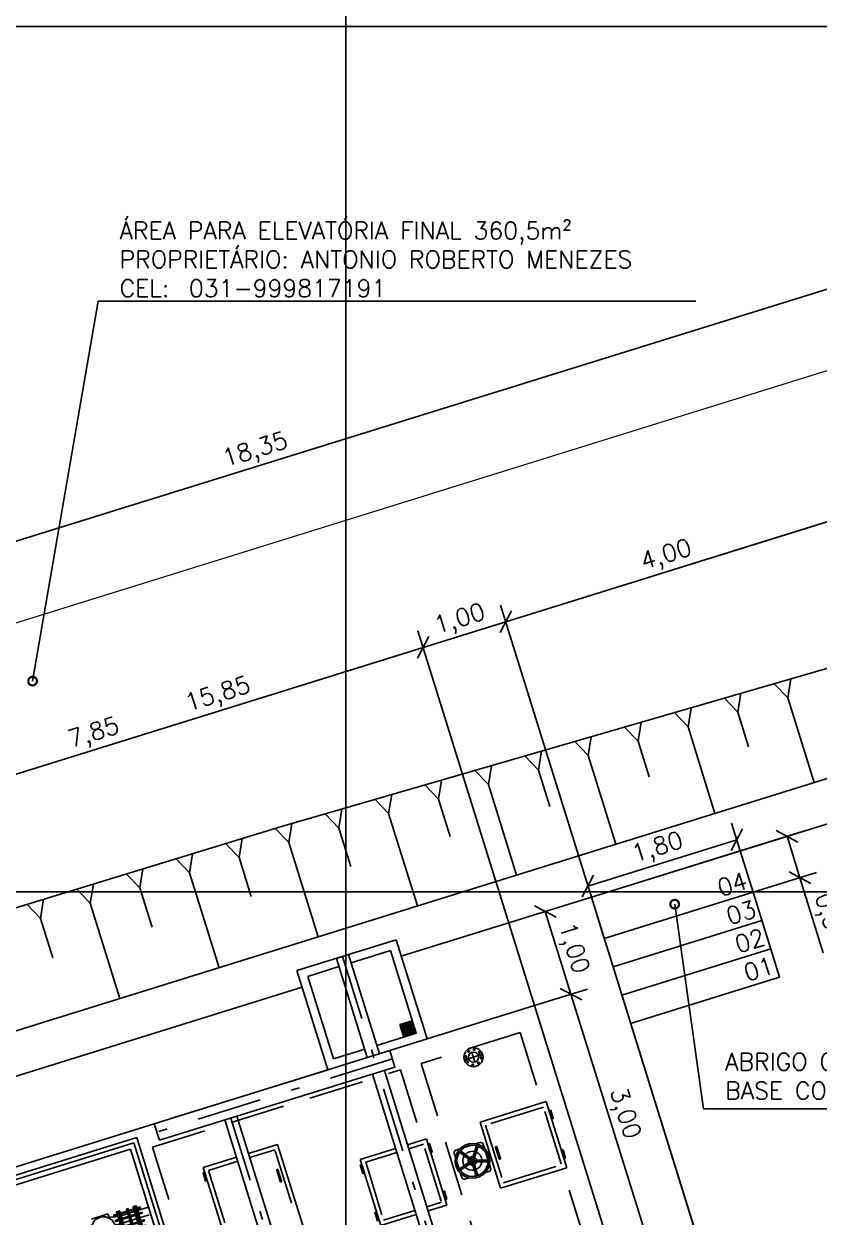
# Model space of a CAD drawing. Header units: metres. Extents: x 571679 to 576048, y 7793723 to 7796430.
# Drawn here: x 572876.28 to 572885.47, y 7794406.24 to 7794420.03 of the extents above; entities that cross this region are included whole.
import ezdxf
from ezdxf.enums import TextEntityAlignment as Align

# ---------------------------------------------------------------- set-up
doc = ezdxf.new("R2010")
doc.units = ezdxf.units.M
doc.header["$PDMODE"] = 35
doc.header["$PDSIZE"] = 0.1
for name, pattern in [('CONTINUO', [0]), ('DASHDOT', [1, 0.5, -0.25, 0, -0.25]), ('HIDDEN', [9.525, 6.35, -3.175]), ('SGC_DASHDOT', [1, 0.5, -0.25, 0, -0.25])]:
    doc.linetypes.add(name, pattern=pattern)
for name, color, linetype in [('1', 1, 'Continuous'), ('2', 2, 'Continuous'), ('3', 3, 'Continuous'), ('BAR-EIXOS', 8, 'DASHDOT'), ('BAR-FUROS', 8, 'Continuous'), ('BAR-PECAS', 2, 'Continuous'), ('BSBAS--L3--', 3, 'Continuous'), ('BSEEE--LC--', 1, 'DASHDOT'), ('BSETE--L4--', 4, 'Continuous'), ('COTAS', 1, 'Continuous'), ('EIXO', 1, 'DASHDOT'), ('LINHA-01H', 1, 'HIDDEN'), ('LINHA-03', 3, 'Continuous'), ('LINHA_02', 2, 'Continuous'), ('LINHA_05', 5, 'Continuous'), ('MALHA - LINHA', 8, 'CONTINUO'), ('P02', 2, 'Continuous'), ('PISTA', 2, 'Continuous'), ('SGC-Conexoes (Furos)', 9, 'Continuous'), ('SGC-EIXOS', 9, 'SGC_DASHDOT'), ('SGC-Tubos (Desenho Bifilar)', 2, 'Continuous'), ('TALUDES', 8, 'Continuous'), ('TB_100_1ET', 2, 'Continuous'), ('TEXTO', 3, 'Continuous')]:
    doc.layers.add(name, color=color, linetype=linetype)
doc.layers.add('TOP_CERCA', color=1, linetype='CERCA_DE_ARAME', lineweight=0)
doc.styles.add('ROMANS', font='romans.shx')
doc.styles.get("Standard").update_dxf_attribs({"font": 'simplex.shx'})
doc.linetypes.add('CERCA1', pattern='A,2,-0.5,["X",Standard,S=0.7,R=1,X=0,Y=-0.3],-1', length=3.5)
doc.linetypes.add('CERCA_DE_ARAME', pattern='A,0.15,-0.05,["X",Standard,S=0.05,R=0,X=-0.0175,Y=-0.025],-0.05', length=0.25)
doc.dimstyles.new('ESC 1-100', dxfattribs={"dimscale": 100, "dimtxt": 0.002, "dimasz": 0.002, "dimexe": 0.002, "dimexo": 0, "dimgap": 0.0005, "dimtad": 1, "dimzin": 1, "dimtxsty": 'ROMANS', "dimblk": 'OBLIQUE', "dimcen": 0.002, "dimclrd": 1, "dimclre": 1, "dimclrt": 3, "dimadec": 0, "dimazin": 0, "dimtfac": 1, "dimtmove": 0, "dimatfit": 3, "dimldrblk": 'DOTSMALL', "dimfxl": 2, "dimarcsym": 1})

# ---------------------------------------------------------------- blocks, each defined once
blk = doc.blocks.new('BB-1-UA06-N10-D150-S0')
at = {"layer": 'BAR-EIXOS'}
blk.add_line((0.1, 0), (-0.1, 0), dxfattribs=at)
at = {"layer": 'BAR-FUROS'}
for points in [[(-0.16, 0.117), (0.16, 0.117), (0.16, 0.105), (-0.16, 0.105)], [(-0.16, 0.052), (0.16, 0.052), (0.16, 0.04), (-0.16, 0.04)], [(-0.16, -0.052), (0.16, -0.052), (0.16, -0.04), (-0.16, -0.04)], [(-0.16, -0.117), (0.16, -0.117), (0.16, -0.105), (-0.16, -0.105)]]:
    blk.add_lwpolyline(points, close=True, dxfattribs=at)
at = {"layer": 'BAR-PECAS'}
for points in [[(-0.1, -0.142), (-0.1, 0.142), (-0.081, 0.142), (-0.081, -0.142)], [(0, -0.142), (0, 0.142), (-0.019, 0.142), (-0.019, -0.142)], [(0.1, -0.142), (0.1, 0.142), (0.081, 0.142), (0.081, -0.142)]]:
    blk.add_lwpolyline(points, close=True, dxfattribs=at)
for points in [[(0.081, 0.085), (-0.081, 0.085)], [(0.081, -0.085), (-0.081, -0.085)]]:
    blk.add_lwpolyline(points, dxfattribs=at)
blk = doc.blocks.new('SG_2_TFP10_D100_L5800')
at = {"layer": 'SGC-Conexoes (Furos)'}
for centre in [(-0.083, 0.034), (-0.034, 0.083), (0.034, 0.083), (0.083, 0.034), (-0.083, -0.034), (-0.034, -0.083), (0.034, -0.083), (0.083, -0.034)]:
    blk.add_circle(centre, 0.0095, dxfattribs=at)
at = {"layer": 'SGC-EIXOS'}
for p, q in [((-0.059, 0), (0.059, 0)), ((0, 0.059), (0, -0.059))]:
    blk.add_line(p, q, dxfattribs=at)
at = {"layer": 'SGC-Tubos (Desenho Bifilar)'}
for radius in [0.11, 0.059]:
    blk.add_circle((0, 0), radius, dxfattribs=at)
blk = doc.blocks.new('A$Cdb1e501e')
at = {"layer": '1', "ltscale": 0.1}
for p, q in [((2.54, 4.231), (2.41, 4.231)), ((2.54, 4.221), (2.41, 4.221)), ((2.54, 4.211), (2.41, 4.211)), ((2.54, 4.201), (2.41, 4.201)), ((2.54, 4.191), (2.41, 4.191)), ((2.54, 4.181), (2.41, 4.181)), ((2.54, 4.171), (2.41, 4.171)), ((2.54, 4.161), (2.41, 4.161)), ((2.54, 4.151), (2.41, 4.151)), ((2.54, 4.141), (2.41, 4.141)), ((2.42, 4.241), (2.42, 4.121)), ((2.43, 4.111), (2.43, 4.241)), ((2.44, 4.111), (2.44, 4.241)), ((2.45, 4.111), (2.45, 4.241)), ((2.46, 4.111), (2.46, 4.241)), ((2.47, 4.111), (2.47, 4.241)), ((2.48, 4.111), (2.48, 4.241)), ((2.49, 4.111), (2.49, 4.241)), ((2.5, 4.111), (2.5, 4.241)), ((2.51, 4.111), (2.51, 4.241)), ((2.52, 4.111), (2.52, 4.241)), ((2.53, 4.111), (2.53, 4.241)), ((2.54, 4.131), (2.41, 4.131)), ((2.41, 4.121), (2.54, 4.121))]:
    blk.add_line(p, q, dxfattribs=at)
at = {"layer": '2'}
for p, q in [((0, 5), (0, 0)), ((2.3, 5), (0, 5)), ((5.95, 3.8), (8.65, 3.8)), ((5.95, 3.8), (5.95, 1.2)), ((4.662, 3.35), (4.31, 3.35)), ((5.21, 3.35), (4.808, 3.35)), ((2.091, 2.656), (2.091, 2.656)), ((2.103, 2.64), (2.193, 2.516)), ((2.108, 2.668), (2.108, 2.667)), ((2.119, 2.651), (2.209, 2.527)), ((2.315, 2.651), (2.225, 2.527)), ((2.331, 2.64), (2.241, 2.516)), ((2.326, 2.668), (2.326, 2.667)), ((2.343, 2.656), (2.343, 2.656)), ((2.043, 2.454), (2.189, 2.501)), ((2.049, 2.435), (2.195, 2.482)), ((2.385, 2.435), (2.239, 2.482)), ((2.391, 2.454), (2.245, 2.501)), ((2.207, 2.32), (2.207, 2.473)), ((2.227, 2.32), (2.227, 2.473)), ((2.404, 2.429), (2.404, 2.429)), ((2.41, 2.448), (2.41, 2.448)), ((2.207, 2.3), (2.207, 2.3)), ((2.227, 2.3), (2.227, 2.3))]:
    blk.add_line(p, q, dxfattribs=at)
for points in [[(0, 0), (9.85, 0), (9.85, 5), (3.5, 5)], [(2.259, 2.675), (2.175, 2.675)], [(2.042, 2.542), (2.042, 2.458)], [(2.392, 2.458), (2.392, 2.542)], [(2.175, 2.325), (2.259, 2.325)]]:
    blk.add_lwpolyline(points, dxfattribs=at)
for points in [[(2.12, 2.675), (2.072, 2.675, 0.414214), (2.042, 2.645), (2.042, 2.597)], [(2.392, 2.597), (2.392, 2.645, 0.414214), (2.362, 2.675), (2.314, 2.675)], [(2.042, 2.403), (2.042, 2.355, 0.414214), (2.072, 2.325), (2.12, 2.325)], [(2.314, 2.325), (2.362, 2.325, 0.414214), (2.392, 2.355), (2.392, 2.403)]]:
    blk.add_lwpolyline(points, format="xyb", dxfattribs=at)
for radius in [0.2, 0.18, 0.0285]:
    blk.add_circle((2.217, 2.5), radius, dxfattribs=at)
for centre, radius, start, end in [((1.749, 3.64), 0.0075, 90, 270), ((1.951, 3.64), 0.0075, 270, 90), ((2.217, 2.5), 0.11, 131.2159, 192.7841), ((2.217, 2.5), 0.11, 59.2159, 120.7841), ((2.217, 2.5), 0.0492, 137.7346, 186.2654), ((2.217, 2.5), 0.0492, 65.7346, 114.2654), ((2.217, 2.5), 0.0492, 353.7346, 42.2654), ((2.217, 2.5), 0.11, 347.2159, 48.7841), ((2.217, 2.5), 0.11, 203.2159, 264.7841), ((2.217, 2.5), 0.0492, 209.7346, 258.2654), ((2.217, 2.5), 0.0492, 281.7346, 330.2654), ((2.217, 2.5), 0.11, 275.2159, 336.7841)]:
    blk.add_arc(centre, radius, start, end, dxfattribs=at)
at = {"layer": '3', "color": 2}
for p, q in [((2.3, 4), (2.3, 5.2)), ((2.3, 5.2), (3.5, 5.2)), ((3.5, 4), (3.5, 5.2)), ((2.4, 4.1), (2.4, 5.1)), ((2.4, 5.1), (2.877, 5.1)), ((3.023, 5.1), (3.4, 5.1)), ((3.4, 4.1), (3.4, 5.1)), ((2.3, 4), (3.5, 4)), ((2.4, 4.1), (2.877, 4.1)), ((3.023, 4.1), (3.4, 4.1))]:
    blk.add_line(p, q, dxfattribs=at)
at = {"layer": 'BAR-PECAS', "ltscale": 0.1}
for points in [[(2.55, 4.251), (2.4, 4.251), (2.4, 4.101), (2.55, 4.101)], [(2.54, 4.241), (2.41, 4.241), (2.41, 4.111), (2.54, 4.111)]]:
    blk.add_lwpolyline(points, close=True, dxfattribs=at)
at = {"layer": 'BSBAS--L3--'}
for p, q in [((2.877, 4), (2.877, 5.2)), ((3.023, 4), (3.023, 5.2)), ((2.877, 3.8), (2.877, 1.2)), ((3.023, 3.8), (3.023, 1.2)), ((4.662, 3.8), (4.662, 1.2)), ((4.808, 3.8), (4.808, 1.2))]:
    blk.add_line(p, q, dxfattribs=at)
blk.add_lwpolyline([(2.877, 5.2), (3.023, 5.2)], dxfattribs=at)
at = {"layer": 'BSEEE--LC--', "ltscale": 1.5}
for points in [[(2.95, 5.2), (2.95, 1.2)], [(2.75, 3.9), (5.6, 3.9)], [(4.735, 3.8), (4.735, -1)]]:
    blk.add_lwpolyline(points, dxfattribs=at)
at = {"layer": 'BSETE--L4--'}
for p, q in [((1, 4), (2.3, 4)), ((1, 4), (1, 1)), ((3.495, 4), (5.4, 4)), ((5.6, 4), (8.85, 4))]:
    blk.add_line(p, q, dxfattribs=at)
at = {"layer": 'EIXO', "ltscale": 2}
blk.add_line((6.969, 3.015), (5.95, 3.014), dxfattribs=at)
at = {"layer": 'LINHA-01H', "ltscale": 0.1}
for p, q in [((1.25, 3.75), (2.45, 3.75)), ((1.25, 3.75), (1.25, 1.25)), ((2.45, 3.75), (2.45, 1.25)), ((2.7, 3.75), (2.7, 1.25)), ((5.7, 3.75), (2.7, 3.75)), ((5.7, 3.75), (5.7, 1.25)), ((4.36, 1.7), (4.36, 3.3)), ((4.662, 3.3), (4.36, 3.3)), ((4.36, 3.3), (4.662, 3.3)), ((4.88, 3.3), (4.808, 3.3)), ((4.808, 3.3), (5.16, 3.3)), ((5.16, 3.3), (5.16, 1.7)), ((1.25, 2.85), (1.95, 2.85)), ((1.95, 2.85), (1.95, 2.15)), ((2.7, 2.85), (2.877, 2.85)), ((3.023, 2.85), (3.4, 2.85)), ((3.4, 2.85), (3.4, 2.15)), ((2.7, 2.15), (2.877, 2.15)), ((3.023, 2.15), (3.4, 2.15))]:
    blk.add_line(p, q, dxfattribs=at)
blk.add_lwpolyline([(1.95, 2.15), (1.25, 2.15)], dxfattribs=at)
at = {"layer": 'LINHA-01H', "ltscale": 5}
for radius in [0.015, 0.0143, 0.013]:
    blk.add_circle((2.217, 2.5), radius, dxfattribs=at)
for centre, start, end in [((3.75, 4), 270, 0), ((5.65, 4), 270, 0), ((3.75, 3.8), 0, 90), ((3.75, 3.8), 0, 90)]:
    blk.add_arc(centre, 0.000222, start, end, dxfattribs=at)
at = {"layer": 'LINHA-03'}
for p, q in [((5.84, 3.91), (5.84, 1.09)), ((5.89, 3.86), (5.89, 1.14)), ((6.62, 3.164), (6.42, 3.164)), ((6.42, 3.123), (6.42, 3.164))]:
    blk.add_line(p, q, dxfattribs=at)
for points in [[(8.76, 1.09), (8.76, 3.91), (5.84, 3.91)], [(8.71, 1.09), (8.71, 3.86), (5.89, 3.86)]]:
    blk.add_lwpolyline(points, dxfattribs=at)
at = {"layer": 'LINHA_02'}
for p, q in [((1.791, 3.647), (1.749, 3.647)), ((1.791, 3.632), (1.749, 3.632)), ((1.909, 3.647), (1.951, 3.647)), ((1.909, 3.632), (1.951, 3.632)), ((2.65, 2.1), (2.65, 2.9)), ((2.65, 2.9), (2.877, 2.9)), ((3.023, 2.9), (3.45, 2.9)), ((3.45, 2.9), (3.45, 2.1)), ((2.65, 2.1), (2.877, 2.1)), ((3.023, 2.1), (3.45, 2.1))]:
    blk.add_line(p, q, dxfattribs=at)
at = {"layer": 'LINHA_02', "ltscale": 5}
for p, q in [((4.31, 3.35), (4.31, 1.65)), ((5.21, 3.35), (5.21, 1.65)), ((5.21, 3.24), (5.23, 3.24)), ((4.393, 2.93), (4.393, 3.07)), ((4.408, 2.93), (4.408, 3.07)), ((1.2, 2.9), (2, 2.9)), ((1.2, 2.9), (1.2, 2.1)), ((2, 2.9), (2, 2.1)), ((2.65, 2.787), (2.63, 2.787)), ((3.45, 2.787), (3.47, 2.787)), ((1.2, 2.74), (1.18, 2.74)), ((1.901, 2.43), (1.901, 2.57)), ((1.916, 2.43), (1.916, 2.57)), ((1.2, 2.26), (1.18, 2.26)), ((2.65, 2.213), (2.63, 2.213)), ((3.45, 2.213), (3.47, 2.213)), ((1.2, 2.1), (2, 2.1))]:
    blk.add_line(p, q, dxfattribs=at)
for points in [[(5.23, 3.19), (5.21, 3.19), (5.21, 3.29), (5.23, 3.29), (5.23, 3.19)], [(1.18, 2.79), (1.2, 2.79), (1.2, 2.69), (1.18, 2.69), (1.18, 2.79)], [(2.63, 2.837), (2.65, 2.837), (2.65, 2.737), (2.63, 2.737), (2.63, 2.837)], [(3.47, 2.837), (3.45, 2.837), (3.45, 2.737), (3.47, 2.737), (3.47, 2.837)], [(1.18, 2.21), (1.2, 2.21), (1.2, 2.31), (1.18, 2.31), (1.18, 2.21)], [(2.63, 2.163), (2.65, 2.163), (2.65, 2.263), (2.63, 2.263), (2.63, 2.163)], [(3.47, 2.163), (3.45, 2.163), (3.45, 2.263), (3.47, 2.263), (3.47, 2.163)]]:
    blk.add_lwpolyline(points, dxfattribs=at)
for centre, start, end in [((4.4, 3.07), 0, 180), ((4.4, 2.93), 180, 0), ((1.908, 2.57), 0, 180), ((1.908, 2.43), 180, 0)]:
    blk.add_arc(centre, 0.0075, start, end, dxfattribs=at)
at = {"layer": 'LINHA_05', "ltscale": 5}
for p, q in [((2.75, 4), (5.6, 4)), ((5.6, 3.8), (5.6, 4)), ((3.5, 3.8), (3.7, 3.8))]:
    blk.add_line(p, q, dxfattribs=at)
blk.add_lwpolyline([(5.6, 3.8), (2.75, 3.8), (2.75, 4)], dxfattribs=at)
at = {"layer": 'TB_100_1ET'}
blk.add_lwpolyline([(5.95, 3.1), (6.081, 3.1)], dxfattribs=at)
for points in [[(6.1, 3.158), (6.1, 2.873), (6.081, 2.873), (6.081, 3.158)], [(6.3, 3.158), (6.3, 2.873), (6.319, 2.873), (6.319, 3.158)]]:
    blk.add_lwpolyline(points, close=True, dxfattribs=at)
blk.add_circle((6.52, 3.015), 0.14, dxfattribs=at)
blk.add_arc((6.52, 2.418), 0.712, 97.0002, 106.3861, dxfattribs=at)
at = {"layer": 'BAR-PECAS', "xscale": -1, "rotation": 180}
blk.add_blockref('BB-1-UA06-N10-D150-S0', (6.2, 3.015), dxfattribs=at)
at = {"layer": 'SGC-Tubos (Desenho Bifilar)'}
blk.add_blockref('SG_2_TFP10_D100_L5800', (1.85, 3.64), dxfattribs=at)
blk = doc.blocks.new('_Oblique')
at = {"color": 0, "linetype": 'ByBlock', "lineweight": -2}
blk.add_line((-0.5, -0.5), (0.5, 0.5), dxfattribs=at)
blk = doc.blocks.new('*D21')
at = {"layer": 'COTAS', "color": 1, "lineweight": -2, "transparency": 16777216}
for p, q in [((572888.038, 7794416.793), (572887.711, 7794417.844)), ((572870.248, 7794412.204), (572887.77, 7794417.653)), ((572870.515, 7794411.344), (572870.189, 7794412.395))]:
    blk.add_line(p, q, dxfattribs=at)
at = {"layer": 'DEFPOINTS', "color": 0, "transparency": 16777216}
for p in [(572887.77, 7794417.653), (572888.038, 7794416.793), (572870.515, 7794411.344)]:
    blk.add_point(p, dxfattribs=at)
at = {"layer": 'COTAS', "color": 1, "lineweight": -2, "transparency": 16777216, "xscale": 0.2, "yscale": 0.2, "zscale": 0.2}
for p, rotation in [((572887.77, 7794417.653), 17.27396536210327), ((572870.248, 7794412.204), 197.2739653621033)]:
    blk.add_blockref('_Oblique', p, dxfattribs=dict(at, rotation=rotation))
at = {"layer": 'COTAS', "color": 3, "transparency": 16777216, "insert": (572878.959, 7794415.09), "char_height": 0.2, "attachment_point": 5, "rotation": 17.274, "style": 'ROMANS'}
blk.add_mtext('18,35', dxfattribs=at)
blk = doc.blocks.new('_DotSmall')
at = {"color": 0, "linetype": 'ByBlock', "const_width": 0.5}
blk.add_lwpolyline([(-0.0625, 0, 1), (0.0625, 0, 1)], format="xyb", close=True, dxfattribs=at)
blk = doc.blocks.new('*D25')
at = {"layer": 'COTAS', "color": 1, "lineweight": -2, "transparency": 16777216}
for p, q in [((572882.18, 7794408.688), (572880.834, 7794413.016)), ((572873.398, 7794410.494), (572880.894, 7794412.825)), ((572874.684, 7794406.357), (572873.338, 7794410.685))]:
    blk.add_line(p, q, dxfattribs=at)
at = {"layer": 'DEFPOINTS', "color": 0, "transparency": 16777216}
for p in [(572880.894, 7794412.825), (572882.18, 7794408.688), (572874.684, 7794406.357)]:
    blk.add_point(p, dxfattribs=at)
at = {"layer": 'COTAS', "color": 1, "lineweight": -2, "transparency": 16777216, "xscale": 0.2, "yscale": 0.2, "zscale": 0.2}
for p, rotation in [((572880.894, 7794412.825), 17.27396536210327), ((572873.398, 7794410.494), 197.2739653621033)]:
    blk.add_blockref('_Oblique', p, dxfattribs=dict(at, rotation=rotation))
at = {"layer": 'COTAS', "color": 3, "transparency": 16777216, "insert": (572877.095, 7794411.821), "char_height": 0.2, "attachment_point": 5, "rotation": 17.274, "style": 'ROMANS'}
blk.add_mtext('7,85', dxfattribs=at)
blk = doc.blocks.new('*D26')
at = {"layer": 'COTAS', "color": 1, "lineweight": -2, "transparency": 16777216}
for p, q in [((572882.838, 7794409.94), (572881.789, 7794413.313)), ((572882.18, 7794408.688), (572880.834, 7794413.016)), ((572880.894, 7794412.825), (572881.849, 7794413.122))]:
    blk.add_line(p, q, dxfattribs=at)
at = {"layer": 'DEFPOINTS', "color": 0, "transparency": 16777216}
for p in [(572881.849, 7794413.122), (572882.838, 7794409.94), (572882.18, 7794408.688)]:
    blk.add_point(p, dxfattribs=at)
at = {"layer": 'COTAS', "color": 1, "lineweight": -2, "transparency": 16777216, "xscale": 0.2, "yscale": 0.2, "zscale": 0.2}
for p, rotation in [((572881.849, 7794413.122), 17.27396536210327), ((572880.894, 7794412.825), 197.2739653621033)]:
    blk.add_blockref('_Oblique', p, dxfattribs=dict(at, rotation=rotation))
at = {"layer": 'COTAS', "color": 3, "transparency": 16777216, "insert": (572881.321, 7794413.135), "char_height": 0.2, "attachment_point": 5, "rotation": 17.274, "style": 'ROMANS'}
blk.add_mtext('1,00', dxfattribs=at)
blk = doc.blocks.new('*D27')
at = {"layer": 'COTAS', "color": 1, "lineweight": -2, "transparency": 16777216}
for p, q in [((572886.658, 7794411.127), (572885.609, 7794414.501)), ((572881.849, 7794413.122), (572885.668, 7794414.31)), ((572882.838, 7794409.94), (572881.789, 7794413.313))]:
    blk.add_line(p, q, dxfattribs=at)
at = {"layer": 'DEFPOINTS', "color": 0, "transparency": 16777216}
for p in [(572885.668, 7794414.31), (572886.658, 7794411.127), (572882.838, 7794409.94)]:
    blk.add_point(p, dxfattribs=at)
at = {"layer": 'COTAS', "color": 1, "lineweight": -2, "transparency": 16777216, "xscale": 0.2, "yscale": 0.2, "zscale": 0.2}
for p, rotation in [((572885.668, 7794414.31), 17.27396536210327), ((572881.849, 7794413.122), 197.2739653621033)]:
    blk.add_blockref('_Oblique', p, dxfattribs=dict(at, rotation=rotation))
at = {"layer": 'COTAS', "color": 3, "transparency": 16777216, "insert": (572883.708, 7794413.877), "char_height": 0.2, "attachment_point": 5, "rotation": 17.274, "style": 'ROMANS'}
blk.add_mtext('4,00', dxfattribs=at)
blk = doc.blocks.new('*D29')
at = {"layer": 'COTAS', "color": 1, "lineweight": -2, "transparency": 16777216}
for p, q in [((572886.987, 7794411.753), (572886.086, 7794414.649)), ((572886.146, 7794414.458), (572871.01, 7794409.752)), ((572870.515, 7794411.344), (572871.07, 7794409.561))]:
    blk.add_line(p, q, dxfattribs=at)
at = {"layer": 'DEFPOINTS', "color": 0, "transparency": 16777216}
for p in [(572886.987, 7794411.753), (572870.515, 7794411.344), (572871.01, 7794409.752)]:
    blk.add_point(p, dxfattribs=at)
at = {"layer": 'COTAS', "color": 1, "lineweight": -2, "transparency": 16777216, "xscale": 0.2, "yscale": 0.2, "zscale": 0.2}
for p, rotation in [((572886.146, 7794414.458), 17.27396536210327), ((572871.01, 7794409.752), 197.2739653621033)]:
    blk.add_blockref('_Oblique', p, dxfattribs=dict(at, rotation=rotation))
at = {"layer": 'COTAS', "color": 3, "transparency": 16777216, "insert": (572878.528, 7794412.266), "char_height": 0.2, "attachment_point": 5, "rotation": 17.274, "style": 'ROMANS'}
blk.add_mtext('15,85', dxfattribs=at)
blk = doc.blocks.new('*D32')
at = {"layer": 'COTAS', "color": 1, "lineweight": -2, "transparency": 16777216}
for p, q in [((572882.305, 7794409.774), (572882.114, 7794409.715)), ((572882.305, 7794409.774), (572882.602, 7794408.819)), ((572882.18, 7794408.688), (572882.793, 7794408.878))]:
    blk.add_line(p, q, dxfattribs=at)
at = {"layer": 'DEFPOINTS', "color": 0, "transparency": 16777216}
for p in [(572882.305, 7794409.774), (572882.602, 7794408.819), (572882.18, 7794408.688)]:
    blk.add_point(p, dxfattribs=at)
at = {"layer": 'COTAS', "color": 1, "lineweight": -2, "transparency": 16777216, "xscale": 0.2, "yscale": 0.2, "zscale": 0.2}
for p, rotation in [((572882.305, 7794409.774), 107.2739653580311), ((572882.602, 7794408.819), 287.2739653580311)]:
    blk.add_blockref('_Oblique', p, dxfattribs=dict(at, rotation=rotation))
at = {"layer": 'COTAS', "color": 3, "transparency": 16777216, "insert": (572882.615, 7794409.347), "char_height": 0.2, "attachment_point": 5, "rotation": 287.274, "style": 'ROMANS'}
blk.add_mtext('1,00', dxfattribs=at)
blk = doc.blocks.new('*D33')
at = {"layer": 'COTAS', "color": 1, "lineweight": -2, "transparency": 16777216}
for p, q in [((572882.18, 7794408.688), (572882.793, 7794408.878)), ((572882.602, 7794408.819), (572883.493, 7794405.954)), ((572883.071, 7794405.823), (572883.684, 7794406.014))]:
    blk.add_line(p, q, dxfattribs=at)
at = {"layer": 'DEFPOINTS', "color": 0, "transparency": 16777216}
for p in [(572882.18, 7794408.688), (572883.493, 7794405.954), (572883.071, 7794405.823)]:
    blk.add_point(p, dxfattribs=at)
at = {"layer": 'COTAS', "color": 1, "lineweight": -2, "transparency": 16777216, "xscale": 0.2, "yscale": 0.2, "zscale": 0.2}
for p, rotation in [((572882.602, 7794408.819), 107.2739653580311), ((572883.493, 7794405.954), 287.2739653580311)]:
    blk.add_blockref('_Oblique', p, dxfattribs=dict(at, rotation=rotation))
at = {"layer": 'COTAS', "color": 3, "transparency": 16777216, "insert": (572883.209, 7794407.437), "char_height": 0.2, "attachment_point": 5, "rotation": 287.274, "style": 'ROMANS'}
blk.add_mtext('3,00', dxfattribs=at)
blk = doc.blocks.new('*D46')
at = {"layer": 'COTAS', "color": 1, "lineweight": -2, "transparency": 16777216}
blk.add_arc((572888.038, 7794416.793), 0.607, 197.274, 287.274, dxfattribs=at)
at = {"layer": 'DEFPOINTS', "color": 0, "transparency": 16777216}
for p in [(572888.038, 7794416.793), (572888.038, 7794416.793), (572887.904, 7794416.2), (572870.515, 7794411.344), (572893.451, 7794399.386)]:
    blk.add_point(p, dxfattribs=at)
at = {"layer": 'COTAS', "color": 1, "lineweight": -2, "transparency": 16777216, "xscale": 0.2, "yscale": 0.2, "zscale": 0.2}
for p, rotation in [((572887.458, 7794416.612), 107.2739653621234), ((572888.218, 7794416.213), 17.27396536006721)]:
    blk.add_blockref('_Oblique', p, dxfattribs=dict(at, rotation=rotation))
at = {"layer": 'COTAS', "color": 3, "transparency": 16777216, "insert": (572887.825, 7794416.388), "char_height": 0.2, "attachment_point": 5, "rotation": 332.274, "style": 'ROMANS'}
blk.add_mtext('90°', dxfattribs=at)
blk = doc.blocks.new('*D47')
at = {"layer": 'COTAS', "color": 1, "lineweight": -2, "transparency": 16777216}
blk.add_arc((572870.515, 7794411.344), 0.707, 287.274, 17.274, dxfattribs=at)
at = {"layer": 'DEFPOINTS', "color": 0, "transparency": 16777216}
for p in [(572888.038, 7794416.793), (572870.515, 7794411.344), (572870.515, 7794411.344), (572871.034, 7794410.864), (572873.782, 7794400.84)]:
    blk.add_point(p, dxfattribs=at)
at = {"layer": 'COTAS', "color": 1, "lineweight": -2, "transparency": 16777216, "xscale": 0.2, "yscale": 0.2, "zscale": 0.2}
for p, rotation in [((572871.19, 7794411.554), 107.2739653617324), ((572870.725, 7794410.669), 197.2739653579611)]:
    blk.add_blockref('_Oblique', p, dxfattribs=dict(at, rotation=rotation))
at = {"layer": 'COTAS', "color": 3, "transparency": 16777216, "insert": (572871.008, 7794411.085), "char_height": 0.2, "attachment_point": 5, "rotation": 62.274, "style": 'ROMANS'}
blk.add_mtext('90°', dxfattribs=at)
blk = doc.blocks.new('*D48')
at = {"layer": 'COTAS', "color": 1, "lineweight": -2, "transparency": 16777216}
blk.add_arc((572893.451, 7794399.386), 0.467, 107.274, 207.6461, dxfattribs=at)
at = {"layer": 'DEFPOINTS', "color": 0, "transparency": 16777216}
for p in [(572888.038, 7794416.793), (572893.089, 7794399.681), (572893.451, 7794399.386), (572893.451, 7794399.386), (572877.735, 7794391.154)]:
    blk.add_point(p, dxfattribs=at)
at = {"layer": 'COTAS', "color": 1, "lineweight": -2, "transparency": 16777216, "xscale": 0.2, "yscale": 0.2, "zscale": 0.2}
for p, rotation in [((572893.312, 7794399.832), 17.27396535710606), ((572893.037, 7794399.169), 297.6461033032877)]:
    blk.add_blockref('_Oblique', p, dxfattribs=dict(at, rotation=rotation))
at = {"layer": 'COTAS', "color": 3, "transparency": 16777216, "insert": (572892.881, 7794399.622), "char_height": 0.2, "attachment_point": 5, "rotation": 67.46, "style": 'ROMANS'}
blk.add_mtext('100°', dxfattribs=at)
blk = doc.blocks.new('*D51')
at = {"layer": 'COTAS', "color": 1, "lineweight": -2, "transparency": 16777216}
for p, q in [((572884.557, 7794410.474), (572884.458, 7794410.793)), ((572882.798, 7794410.068), (572884.517, 7794410.603)), ((572882.838, 7794409.94), (572882.739, 7794410.259))]:
    blk.add_line(p, q, dxfattribs=at)
at = {"layer": 'DEFPOINTS', "color": 0, "transparency": 16777216}
for p in [(572884.517, 7794410.603), (572884.557, 7794410.474), (572882.838, 7794409.94)]:
    blk.add_point(p, dxfattribs=at)
at = {"layer": 'COTAS', "color": 1, "lineweight": -2, "transparency": 16777216, "xscale": 0.2, "yscale": 0.2, "zscale": 0.2}
for p, rotation in [((572884.517, 7794410.603), 17.27396535831359), ((572882.798, 7794410.068), 197.2739653583136)]:
    blk.add_blockref('_Oblique', p, dxfattribs=dict(at, rotation=rotation))
at = {"layer": 'COTAS', "color": 3, "transparency": 16777216, "insert": (572883.607, 7794410.497), "char_height": 0.2, "attachment_point": 5, "rotation": 17.274, "style": 'ROMANS'}
blk.add_mtext('1,80', dxfattribs=at)
blk = doc.blocks.new('*D52')
at = {"layer": 'COTAS', "color": 1, "lineweight": -2, "transparency": 16777216}
for p, q in [((572884.557, 7794410.474), (572885.29, 7794410.702)), ((572885.099, 7794410.643), (572885.247, 7794410.165)), ((572884.705, 7794409.997), (572885.438, 7794410.224)), ((572885.247, 7794410.165), (572885.517, 7794409.297))]:
    blk.add_line(p, q, dxfattribs=at)
at = {"layer": 'DEFPOINTS', "color": 0, "transparency": 16777216}
for p in [(572884.557, 7794410.474), (572885.247, 7794410.165), (572884.705, 7794409.997)]:
    blk.add_point(p, dxfattribs=at)
at = {"layer": 'COTAS', "color": 1, "lineweight": -2, "transparency": 16777216, "xscale": 0.2, "yscale": 0.2, "zscale": 0.2}
for p, rotation in [((572885.099, 7794410.643), 107.2739653390077), ((572885.247, 7794410.165), 287.2739653390077)]:
    blk.add_blockref('_Oblique', p, dxfattribs=dict(at, rotation=rotation))
at = {"layer": 'COTAS', "color": 3, "transparency": 16777216, "insert": (572885.573, 7794409.686), "char_height": 0.2, "attachment_point": 5, "rotation": 287.274, "style": 'ROMANS'}
blk.add_mtext('0,50', dxfattribs=at)

msp = doc.modelspace()

# ---------------------------------------------------------------- linework, layer by layer
at = {"layer": 'LINHA-03'}
msp.add_lwpolyline([(572882.987, 7794409.462), (572884.705, 7794409.997), (572884.557, 7794410.474), (572882.838, 7794409.94)], close=True, dxfattribs=at)
at = {"layer": 'MALHA - LINHA'}
for p, q in [((572880, 7794377.891), (572880, 7794434.409)), ((572850, 7794420), (572908.108, 7794420)), ((572850, 7794410), (572908.108, 7794410))]:
    msp.add_line(p, q, dxfattribs=at)
at = {"layer": 'P02'}
for p, q in [((572885.01, 7794409.017), (572884.705, 7794409.997)), ((572884.807, 7794409.67), (572883.088, 7794409.136)), ((572884.909, 7794409.344), (572883.19, 7794408.809)), ((572885.01, 7794409.017), (572883.291, 7794408.482))]:
    msp.add_line(p, q, dxfattribs=at)
at = {"layer": 'PISTA'}
msp.add_lwpolyline([(572873.996, 7794393.361, -0.444602), (572875.241, 7794396.058), (572888.014, 7794400.03, 0.414216), (572889.33, 7794402.533), (572886.658, 7794411.127), (572882.838, 7794409.94), (572884.323, 7794405.165), (572873.913, 7794401.928), (572874.21, 7794400.973), (572872.871, 7794400.557, -0.384465), (572870.439, 7794401.68), (572870.439, 7794401.68)], format="xyb", dxfattribs=at)
at = {"layer": 'TALUDES'}
for p, q in [((572885.142, 7794412.462), (572885.106, 7794412.243)), ((572884.95, 7794412.406), (572885.106, 7794412.243)), ((572884.374, 7794412.239), (572884.53, 7794412.076)), ((572884.566, 7794412.295), (572884.53, 7794412.076)), ((572885.411, 7794411.263), (572885.106, 7794412.243)), ((572883.797, 7794412.072), (572883.954, 7794411.909)), ((572883.989, 7794412.128), (572883.954, 7794411.909)), ((572884.654, 7794411.676), (572884.53, 7794412.076)), ((572883.221, 7794411.905), (572883.377, 7794411.742)), ((572883.413, 7794411.961), (572883.377, 7794411.742)), ((572884.265, 7794410.907), (572883.954, 7794411.909)), ((572882.837, 7794411.793), (572882.801, 7794411.575)), ((572882.26, 7794411.626), (572882.225, 7794411.408)), ((572882.645, 7794411.738), (572882.801, 7794411.575)), ((572883.505, 7794411.331), (572883.377, 7794411.742)), ((572882.068, 7794411.571), (572882.225, 7794411.408)), ((572883.119, 7794410.551), (572882.801, 7794411.575)), ((572881.492, 7794411.403), (572881.648, 7794411.241)), ((572881.684, 7794411.459), (572881.648, 7794411.241)), ((572882.356, 7794410.986), (572882.225, 7794411.408)), ((572880.915, 7794411.236), (572881.072, 7794411.073)), ((572881.108, 7794411.292), (572881.072, 7794411.073)), ((572881.974, 7794410.194), (572881.648, 7794411.241)), ((572880.531, 7794411.125), (572880.495, 7794410.906)), ((572881.207, 7794410.64), (572881.072, 7794411.073)), ((572879.955, 7794410.958), (572879.919, 7794410.739)), ((572880.339, 7794411.069), (572880.495, 7794410.906)), ((572879.763, 7794410.902), (572879.919, 7794410.739)), ((572880.828, 7794409.838), (572880.495, 7794410.906)), ((572879.186, 7794410.735), (572879.343, 7794410.572)), ((572879.378, 7794410.791), (572879.343, 7794410.572)), ((572880.057, 7794410.295), (572879.919, 7794410.739)), ((572878.614, 7794410.558), (572878.769, 7794410.397)), ((572878.805, 7794410.617), (572878.769, 7794410.397)), ((572879.682, 7794409.482), (572879.343, 7794410.572)), ((572878.04, 7794410.383), (572878.195, 7794410.221)), ((572878.231, 7794410.441), (572878.195, 7794410.221)), ((572878.909, 7794409.946), (572878.769, 7794410.397)), ((572877.657, 7794410.266), (572877.621, 7794410.046)), ((572877.466, 7794410.207), (572877.621, 7794410.046)), ((572878.536, 7794409.125), (572878.195, 7794410.221)), ((572876.892, 7794410.032), (572877.048, 7794409.87)), ((572877.084, 7794410.09), (572877.048, 7794409.87)), ((572877.762, 7794409.592), (572877.621, 7794410.046)), ((572876.319, 7794409.856), (572876.474, 7794409.694)), ((572876.51, 7794409.915), (572876.474, 7794409.694)), ((572877.39, 7794408.769), (572877.048, 7794409.87)), ((572876.616, 7794409.238), (572876.474, 7794409.694))]:
    msp.add_line(p, q, dxfattribs=at)
at = {"layer": 'TALUDES', "flags": 128}
for points in [[(572873.392, 7794402.29), (572871.584, 7794406.716, -0.465825), (572872.398, 7794408.656), (572879.259, 7794410.756), (572886.632, 7794412.894, -0.414214), (572888.127, 7794412.108), (572888.597, 7794406.575)], [(572873.336, 7794402.272), (572874.291, 7794402.569), (572872.807, 7794407.344), (572886.987, 7794411.753), (572886.987, 7794411.753), (572889.808, 7794402.682, -0.414216), (572888.163, 7794399.552), (572874.126, 7794395.187)]]:
    msp.add_lwpolyline(points, format="xyb", dxfattribs=at)
at = {"layer": 'TOP_CERCA', "linetype": 'CERCA1', "ltscale": 0.2}
msp.add_lwpolyline([(572874.21, 7794400.973), (572873.782, 7794400.84), (572870.515, 7794411.344), (572888.038, 7794416.793), (572893.451, 7794399.386), (572877.735, 7794391.154), (572875.694, 7794396.199)], dxfattribs=at)

# ---------------------------------------------------------------- block references
at = {"layer": 'TEXTO', "xscale": -1, "rotation": 17.27396536221214}
msp.add_blockref('A$Cdb1e501e', (572884.323, 7794405.165), dxfattribs=at)

# ---------------------------------------------------------------- texts
at = {"layer": 'TEXTO', "color": 1, "style": 'ROMANS'}
for s, p in [('04', (572884.513, 7794409.937)), ('03', (572884.615, 7794409.61)), ('02', (572884.716, 7794409.284)), ('01', (572884.818, 7794408.957))]:
    msp.add_text(s, height=0.2, rotation=17.274, dxfattribs=at).set_placement(p, align=Align.BOTTOM_CENTER)
at = {"layer": 'TEXTO', "color": 3, "char_height": 0.2, "attachment_point": 7, "style": 'ROMANS'}
for s, insert in [('{\\C256;ÁREA PARA ELEVATÓRIA FINAL 360,5m²\\PPROPRIETÁRIO: ANTONIO ROBERTO MENEZES\\PCEL:^I031-999817191}', (572877.388, 7794416.874)), ('{\\C256;ABRIGO QCM\\PBASE COTA 707,000}', (572884.384, 7794407.545))]:
    msp.add_mtext(s, dxfattribs=dict(at, insert=insert))

# ---------------------------------------------------------------- dimensions: what is measured, and where the dimension line sits
at = {"layer": 'COTAS'}
for p1, p2, distance, picture, middle in [((572870.515, 7794411.344), (572888.038, 7794416.793), 0.901, '*D21', (572878.959, 7794415.09)), ((572882.838, 7794409.94), (572884.557, 7794410.474), 0.134, '*D51', (572883.607, 7794410.497)), ((572884.557, 7794410.474), (572884.705, 7794409.997), 0.567, '*D52', (572885.573, 7794409.686))]:
    dim = msp.add_aligned_dim(p1=p1, p2=p2, distance=distance, dimstyle='ESC 1-100', dxfattribs=at)
    dim.commit()
    dim.dimension.update_dxf_attribs({"geometry": picture, "text_midpoint": middle})
for base, line1, line2, picture, middle in [((572887.904, 7794416.2), ((572888.038, 7794416.793), (572893.451, 7794399.386)), ((572870.515, 7794411.344), (572888.038, 7794416.793)), '*D46', (572887.825, 7794416.388)), ((572871.034, 7794410.864), ((572873.782, 7794400.84), (572870.515, 7794411.344)), ((572870.515, 7794411.344), (572888.038, 7794416.793)), '*D47', (572871.008, 7794411.085)), ((572893.089, 7794399.681), ((572893.451, 7794399.386), (572877.735, 7794391.154)), ((572888.038, 7794416.793), (572893.451, 7794399.386)), '*D48', (572892.881, 7794399.622))]:
    dim = msp.add_angular_dim_2l(base=base, line1=line1, line2=line2, dimstyle='ESC 1-100', dxfattribs=at)
    dim.commit()
    dim.dimension.update_dxf_attribs({"geometry": picture, "text_midpoint": middle})
for base, p1, p2, angle, picture, middle in [((572871.01, 7794409.752), (572886.987, 7794411.753), (572870.515, 7794411.344), 197.274, '*D29', (572878.528, 7794412.266)), ((572885.668, 7794414.31), (572882.838, 7794409.94), (572886.658, 7794411.127), 197.274, '*D27', (572883.708, 7794413.877)), ((572881.849, 7794413.122), (572882.18, 7794408.688), (572882.838, 7794409.94), 197.274, '*D26', (572881.321, 7794413.135)), ((572880.894, 7794412.825), (572874.684, 7794406.357), (572882.18, 7794408.688), 197.274, '*D25', (572877.095, 7794411.821)), ((572882.602, 7794408.819), (572882.305, 7794409.774), (572882.18, 7794408.688), 107.274, '*D32', (572882.615, 7794409.347)), ((572883.493, 7794405.954), (572882.18, 7794408.688), (572883.071, 7794405.823), 107.274, '*D33', (572883.209, 7794407.437))]:
    dim = msp.add_linear_dim(base=base, p1=p1, p2=p2, angle=angle, dimstyle='ESC 1-100', override={"dimtmove": 1}, dxfattribs=at)
    dim.commit()
    dim.dimension.update_dxf_attribs({"geometry": picture, "text_midpoint": middle})

# ---------------------------------------------------------------- leaders
at = {"layer": 'TEXTO', "annotation_type": 0, "has_hookline": 1, "hookline_direction": 0}
for points, text_width in [([(572876.382, 7794412.436), (572877.138, 7794416.824), (572877.338, 7794416.824)], 6.657), ([(572883.8, 7794409.859), (572884.134, 7794407.495), (572884.334, 7794407.495)], 3.048)]:
    msp.add_leader(points, dimstyle='ESC 1-100', dxfattribs=dict(at, text_width=text_width))

doc.saveas('drawing.dxf')
